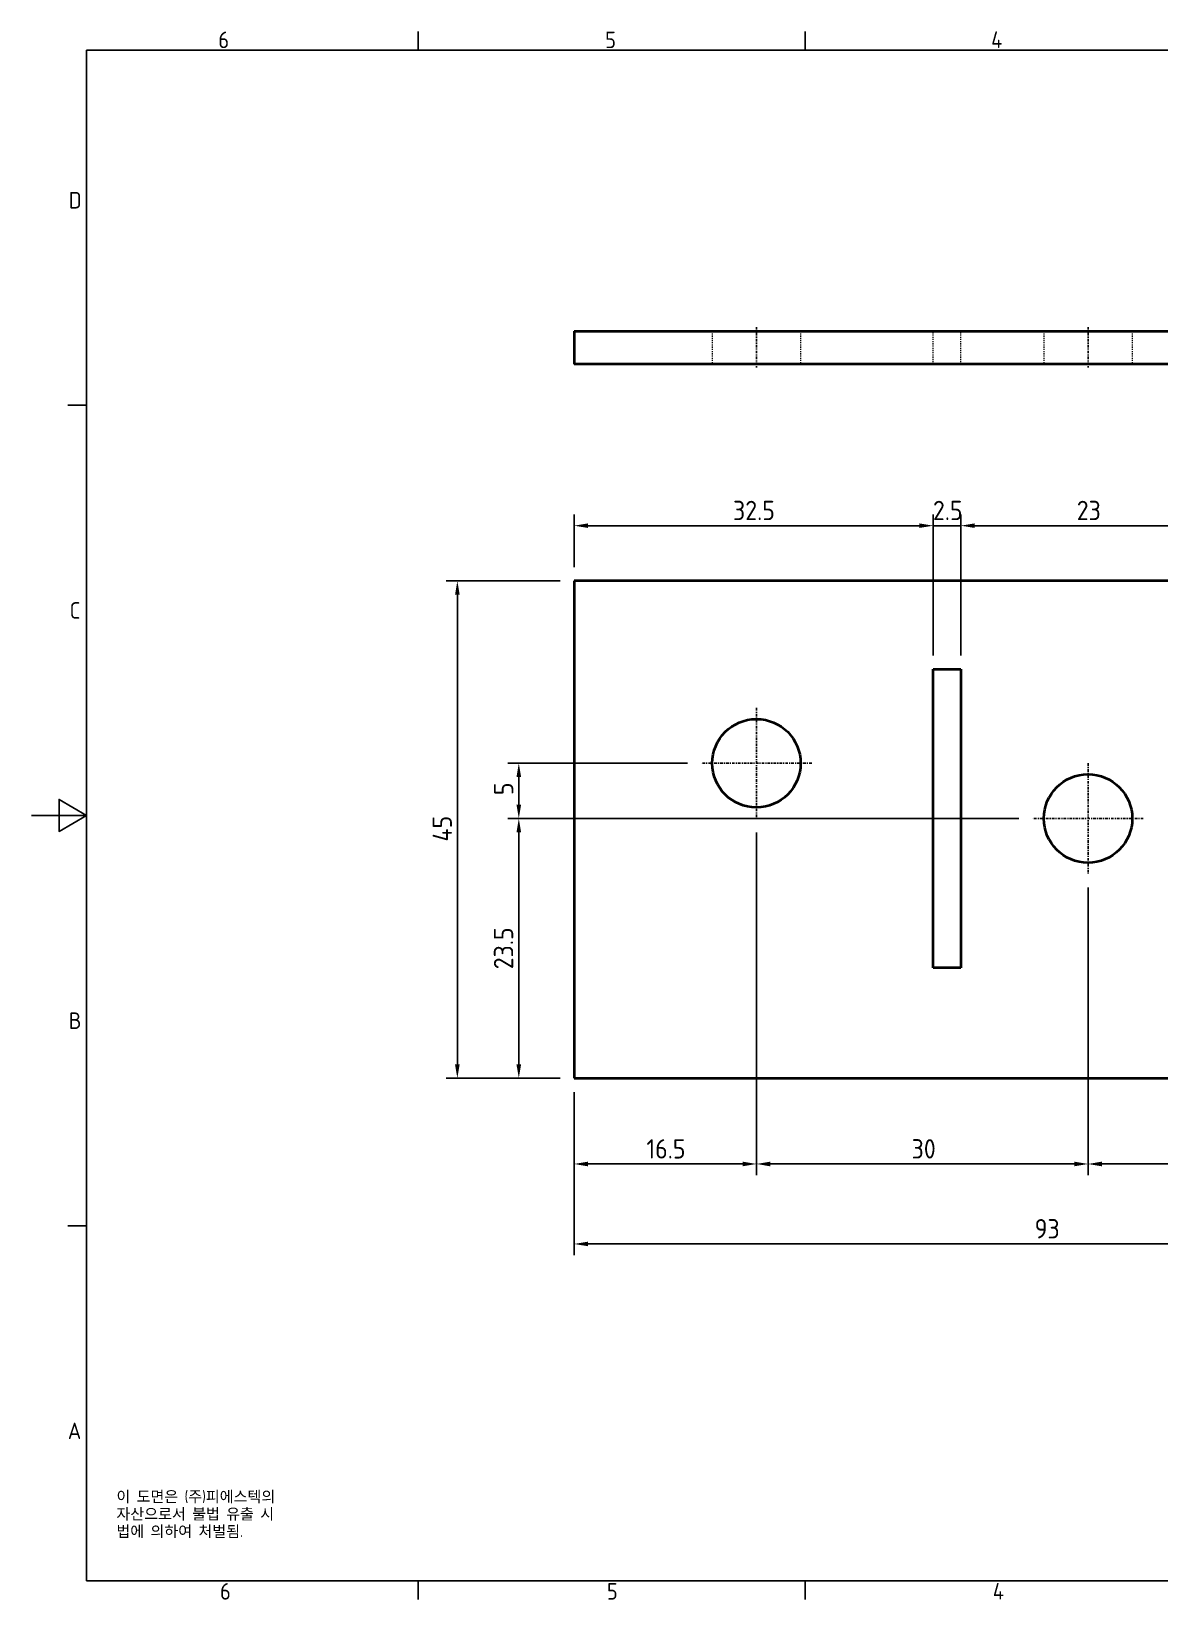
# Model space of a CAD drawing. Header units: millimetres. Extents: x 0 to 210, y 0 to 149.
# Drawn here: x 0 to 102.1, y 3.3 to 145.2 of the extents above; entities that cross this region are included whole.
import ezdxf

# ---------------------------------------------------------------- set-up
doc = ezdxf.new("R2010")
doc.units = ezdxf.units.MM
doc.header["$LTSCALE"] = 0.5
doc.linetypes.add('CHAIN', pattern=[0.7087, 0.4724, -0.0591, 0.1181, -0.0591])
doc.linetypes.add('DASHED', pattern=[0.2067, 0.1654, -0.0413])
doc.layers.get('0').update_dxf_attribs({"color": 3, "lineweight": 25, "true_color": 0x00ff00})
for name, color, linetype, lineweight, true_color in [('가려진 것(ISO)', 2, 'DASHED', 18, 0xffff00), ('가시적인 것(ISO)', 3, 'Continuous', 40, 0x00ff00), ('기호(ISO)', 5, 'Continuous', 25, 0x0000ff), ('중심 표식(ISO)', 1, 'Continuous', 25, 0xff0000), ('중심선(ISO)', 1, 'Continuous', 25, 0xff0000), ('치수(ISO)', 2, 'Continuous', 25, 0xffff00)]:
    doc.layers.add(name, color=color, linetype=linetype, lineweight=lineweight, true_color=true_color)
doc.layers.add('경계(ISO)', color=7, linetype='Continuous', lineweight=25)
doc.styles.add('문자 텍스트_PSTEK_POSCO', font='isocp.shx')
doc.styles.add('치수 텍스트_PSTEK_POSCO', font='isocp.shx')
doc.dimstyles.new('치수_PSTEK_POSCO', dxfattribs={"dimscale": 0.5, "dimtxt": 3.5, "dimasz": 2.5, "dimexe": 2, "dimexo": 2.5, "dimgap": 1, "dimtad": 1, "dimrnd": 1e-08, "dimdsep": 46, "dimtxsty": '치수 텍스트_PSTEK_POSCO', "dimcen": 0.09, "dimdle": 10, "dimclrd": 7, "dimclre": 7, "dimclrt": 2, "dimadec": 1, "dimazin": 2, "dimtfac": 1, "dimtmove": 0, "dimatfit": 3, "dimfxl": 1, "dimtolj": 1, "dimlwd": -1, "dimlwe": -1, "dimarcsym": 0})

# ---------------------------------------------------------------- blocks, each defined once
blk = doc.blocks.new('경계 Default Border')
at = {"layer": '경계(ISO)'}
for p, q in [((70, 287), (70, 290.4)), ((140, 287), (140, 290.4)), ((10, 222.75), (6.6, 222.75)), ((10, 74.25), (6.6, 74.25)), ((70, 10), (70, 6.6)), ((140, 10), (140, 6.6))]:
    blk.add_line(p, q, dxfattribs=at)
at = {"layer": '경계(ISO)', "flags": 128}
for points in [[(10, 10), (10, 287), (410, 287), (410, 10), (10, 10)], [(0, 148.5), (10, 148.5), (5, 151.39), (5, 145.61), (10, 148.5)]]:
    blk.add_lwpolyline(points, dxfattribs=at)
at = {"layer": '경계(ISO)', "color": 2, "true_color": 0xffff00, "char_height": 3, "attachment_point": 7, "style": '문자 텍스트_PSTEK_POSCO'}
for s, insert in [('6', (33.83, 287.37)), ('5', (103.83, 287.37)), ('4', (173.67, 287.4)), ('D', (6.77, 258.35)), ('C', (6.93, 184.1)), ('B', (6.77, 109.85)), ('A', (6.6, 35.62)), ('6', (34.14, 6.57)), ('5', (104.14, 6.57)), ('4', (173.97, 6.6))]:
    blk.add_mtext(s, dxfattribs=dict(at, insert=insert))
blk = doc.blocks.new('*D22')
at = {"layer": 'Defpoints', "color": 0, "transparency": 16777216}
for p in [(65.6, 73.97), (49.1, 50.47), (65.6, 42.71)]:
    blk.add_point(p, dxfattribs=at)
at = {"layer": '치수(ISO)', "color": 7, "transparency": 16777216}
for p, q in [((65.6, 72.72), (65.6, 41.71)), ((49.1, 49.22), (49.1, 41.71)), ((50.35, 42.71), (64.35, 42.71))]:
    blk.add_line(p, q, dxfattribs=at)
for points in [[(50.35, 42.92), (50.35, 42.5), (49.1, 42.71)], [(64.35, 42.92), (64.35, 42.5), (65.6, 42.71)]]:
    blk.add_solid(points, dxfattribs=at)
at = {"layer": '치수(ISO)', "color": 2, "transparency": 16777216, "insert": (55.65, 44.08), "char_height": 1.75, "attachment_point": 4, "style": '치수 텍스트_PSTEK_POSCO'}
blk.add_mtext('\\A1;16.5', dxfattribs=at)
blk = doc.blocks.new('*D23')
at = {"layer": 'Defpoints', "color": 0, "transparency": 16777216}
for p in [(65.6, 73.97), (95.6, 68.97), (95.6, 42.71)]:
    blk.add_point(p, dxfattribs=at)
at = {"layer": '치수(ISO)', "color": 7, "transparency": 16777216}
for p, q in [((65.6, 72.72), (65.6, 41.71)), ((95.6, 67.72), (95.6, 41.71)), ((66.85, 42.71), (94.35, 42.71))]:
    blk.add_line(p, q, dxfattribs=at)
for points in [[(66.85, 42.92), (66.85, 42.5), (65.6, 42.71)], [(94.35, 42.92), (94.35, 42.5), (95.6, 42.71)]]:
    blk.add_solid(points, dxfattribs=at)
at = {"layer": '치수(ISO)', "color": 2, "transparency": 16777216, "insert": (79.64, 44.08), "char_height": 1.75, "attachment_point": 4, "style": '치수 텍스트_PSTEK_POSCO'}
blk.add_mtext('\\A1;30', dxfattribs=at)
blk = doc.blocks.new('*D24')
at = {"layer": 'Defpoints', "color": 0, "transparency": 16777216}
for p in [(125.6, 73.97), (95.6, 68.97), (125.6, 42.71)]:
    blk.add_point(p, dxfattribs=at)
at = {"layer": '치수(ISO)', "color": 7, "transparency": 16777216}
for p, q in [((125.6, 72.72), (125.6, 41.71)), ((95.6, 67.72), (95.6, 41.71)), ((96.85, 42.71), (124.35, 42.71))]:
    blk.add_line(p, q, dxfattribs=at)
for points in [[(96.85, 42.92), (96.85, 42.5), (95.6, 42.71)], [(124.35, 42.92), (124.35, 42.5), (125.6, 42.71)]]:
    blk.add_solid(points, dxfattribs=at)
at = {"layer": '치수(ISO)', "color": 2, "transparency": 16777216, "insert": (109.64, 44.08), "char_height": 1.75, "attachment_point": 4, "style": '치수 텍스트_PSTEK_POSCO'}
blk.add_mtext('\\A1;30', dxfattribs=at)
blk = doc.blocks.new('*D25')
at = {"layer": 'Defpoints', "color": 0, "transparency": 16777216}
for p in [(49.1, 50.47), (142.1, 50.47), (142.1, 35.47)]:
    blk.add_point(p, dxfattribs=at)
at = {"layer": '치수(ISO)', "color": 7, "transparency": 16777216}
for p, q in [((49.1, 49.22), (49.1, 34.47)), ((142.1, 49.22), (142.1, 34.47)), ((50.35, 35.47), (140.85, 35.47))]:
    blk.add_line(p, q, dxfattribs=at)
for points in [[(50.35, 35.68), (50.35, 35.27), (49.1, 35.47)], [(140.85, 35.68), (140.85, 35.27), (142.1, 35.47)]]:
    blk.add_solid(points, dxfattribs=at)
at = {"layer": '치수(ISO)', "color": 2, "transparency": 16777216, "insert": (90.77, 36.85), "char_height": 1.75, "attachment_point": 4, "style": '치수 텍스트_PSTEK_POSCO'}
blk.add_mtext('\\A1;93', dxfattribs=at)
blk = doc.blocks.new('*D26')
at = {"layer": 'Defpoints', "color": 0, "transparency": 16777216}
for p in [(44.1, 73.97), (90.6, 73.97), (49.1, 50.47)]:
    blk.add_point(p, dxfattribs=at)
at = {"layer": '치수(ISO)', "color": 7, "transparency": 16777216}
for p, q in [((89.35, 73.97), (43.1, 73.97)), ((44.1, 51.72), (44.1, 72.72)), ((47.85, 50.47), (43.1, 50.47))]:
    blk.add_line(p, q, dxfattribs=at)
for points in [[(43.89, 72.72), (44.31, 72.72), (44.1, 73.97)], [(43.89, 51.72), (44.31, 51.72), (44.1, 50.47)]]:
    blk.add_solid(points, dxfattribs=at)
at = {"layer": '치수(ISO)', "color": 2, "transparency": 16777216, "insert": (42.72, 60.33), "char_height": 1.75, "attachment_point": 4, "rotation": 90, "style": '치수 텍스트_PSTEK_POSCO'}
blk.add_mtext('\\A1;23.5', dxfattribs=at)
blk = doc.blocks.new('*D27')
at = {"layer": 'Defpoints', "color": 0, "transparency": 16777216}
for p in [(44.1, 78.97), (60.6, 78.97), (90.6, 73.97)]:
    blk.add_point(p, dxfattribs=at)
at = {"layer": '치수(ISO)', "color": 7, "transparency": 16777216}
for p, q in [((59.35, 78.97), (43.1, 78.97)), ((44.1, 75.22), (44.1, 77.72)), ((89.35, 73.97), (43.1, 73.97))]:
    blk.add_line(p, q, dxfattribs=at)
for points in [[(43.89, 77.72), (44.31, 77.72), (44.1, 78.97)], [(43.89, 75.22), (44.31, 75.22), (44.1, 73.97)]]:
    blk.add_solid(points, dxfattribs=at)
at = {"layer": '치수(ISO)', "color": 2, "transparency": 16777216, "insert": (42.73, 76.09), "char_height": 1.75, "attachment_point": 4, "rotation": 90, "style": '치수 텍스트_PSTEK_POSCO'}
blk.add_mtext('\\A1;5', dxfattribs=at)
blk = doc.blocks.new('*D28')
at = {"layer": 'Defpoints', "color": 0, "transparency": 16777216}
for p in [(49.1, 95.47), (38.54, 50.47), (49.1, 50.47)]:
    blk.add_point(p, dxfattribs=at)
at = {"layer": '치수(ISO)', "color": 7, "transparency": 16777216}
for p, q in [((47.85, 95.47), (37.54, 95.47)), ((38.54, 94.22), (38.54, 51.72)), ((47.85, 50.47), (37.54, 50.47))]:
    blk.add_line(p, q, dxfattribs=at)
for points in [[(38.33, 94.22), (38.75, 94.22), (38.54, 95.47)], [(38.33, 51.72), (38.75, 51.72), (38.54, 50.47)]]:
    blk.add_solid(points, dxfattribs=at)
at = {"layer": '치수(ISO)', "color": 2, "transparency": 16777216, "insert": (37.17, 71.89), "char_height": 1.75, "attachment_point": 4, "rotation": 90, "style": '치수 텍스트_PSTEK_POSCO'}
blk.add_mtext('\\A1;45', dxfattribs=at)
blk = doc.blocks.new('*D29')
at = {"layer": 'Defpoints', "color": 0, "transparency": 16777216}
for p in [(81.6, 100.47), (49.1, 95.47), (81.6, 87.47)]:
    blk.add_point(p, dxfattribs=at)
at = {"layer": '치수(ISO)', "color": 7, "transparency": 16777216}
for p, q in [((49.1, 96.72), (49.1, 101.47)), ((81.6, 88.72), (81.6, 101.47)), ((50.35, 100.47), (80.35, 100.47))]:
    blk.add_line(p, q, dxfattribs=at)
for points in [[(50.35, 100.68), (50.35, 100.27), (49.1, 100.47)], [(80.35, 100.68), (80.35, 100.27), (81.6, 100.47)]]:
    blk.add_solid(points, dxfattribs=at)
at = {"layer": '치수(ISO)', "color": 2, "transparency": 16777216, "insert": (63.48, 101.85), "char_height": 1.75, "attachment_point": 4, "style": '치수 텍스트_PSTEK_POSCO'}
blk.add_mtext('\\A1;32.5', dxfattribs=at)
blk = doc.blocks.new('*D30')
at = {"layer": 'Defpoints', "color": 0, "transparency": 16777216}
for p in [(84.1, 100.47), (81.6, 87.47), (84.1, 87.47)]:
    blk.add_point(p, dxfattribs=at)
at = {"layer": '치수(ISO)', "color": 7, "transparency": 16777216}
for p, q in [((81.6, 88.72), (81.6, 101.47)), ((84.1, 88.72), (84.1, 101.47)), ((80.35, 100.47), (79.1, 100.47)), ((81.6, 100.47), (84.1, 100.47)), ((85.35, 100.47), (86.6, 100.47))]:
    blk.add_line(p, q, dxfattribs=at)
for points in [[(80.35, 100.68), (80.35, 100.27), (81.6, 100.47)], [(85.35, 100.68), (85.35, 100.27), (84.1, 100.47)]]:
    blk.add_solid(points, dxfattribs=at)
at = {"layer": '치수(ISO)', "color": 2, "transparency": 16777216, "insert": (81.57, 101.85), "char_height": 1.75, "attachment_point": 4, "style": '치수 텍스트_PSTEK_POSCO'}
blk.add_mtext('\\A1;2.5', dxfattribs=at)
blk = doc.blocks.new('*D31')
at = {"layer": 'Defpoints', "color": 0, "transparency": 16777216}
for p in [(107.1, 100.47), (84.1, 87.47), (107.1, 87.47)]:
    blk.add_point(p, dxfattribs=at)
at = {"layer": '치수(ISO)', "color": 7, "transparency": 16777216}
for p, q in [((84.1, 88.72), (84.1, 101.47)), ((107.1, 88.72), (107.1, 101.47)), ((85.35, 100.47), (105.85, 100.47))]:
    blk.add_line(p, q, dxfattribs=at)
for points in [[(85.35, 100.68), (85.35, 100.27), (84.1, 100.47)], [(105.85, 100.68), (105.85, 100.27), (107.1, 100.47)]]:
    blk.add_solid(points, dxfattribs=at)
at = {"layer": '치수(ISO)', "color": 2, "transparency": 16777216, "insert": (94.58, 101.85), "char_height": 1.75, "attachment_point": 4, "style": '치수 텍스트_PSTEK_POSCO'}
blk.add_mtext('\\A1;23', dxfattribs=at)

msp = doc.modelspace()

# ---------------------------------------------------------------- linework, layer by layer
at = {"layer": '가려진 것(ISO)'}
for p, q in [((61.6, 118.076), (61.6, 115.076)), ((69.6, 118.076), (69.6, 115.076)), ((81.6, 115.076), (81.6, 118.076)), ((84.1, 115.076), (84.1, 118.076)), ((91.6, 118.076), (91.6, 115.076)), ((99.6, 118.076), (99.6, 115.076))]:
    msp.add_line(p, q, dxfattribs=at)
at = {"layer": '가시적인 것(ISO)'}
for p, q in [((49.1, 118.076), (142.1, 118.076)), ((49.1, 118.076), (49.1, 115.076)), ((142.1, 115.076), (49.1, 115.076)), ((49.1, 95.475), (49.1, 50.475)), ((142.1, 95.475), (49.1, 95.475)), ((81.6, 87.475), (84.1, 87.475)), ((81.6, 60.475), (81.6, 87.475)), ((84.1, 87.475), (84.1, 60.475)), ((84.1, 60.475), (81.6, 60.475)), ((49.1, 50.475), (142.1, 50.475))]:
    msp.add_line(p, q, dxfattribs=at)
for centre in [(65.6, 78.975), (95.6, 73.975)]:
    msp.add_circle(centre, 4, dxfattribs=at)
at = {"layer": '중심 표식(ISO)', "linetype": 'CHAIN'}
for p, q in [((65.6, 83.975), (65.6, 73.975)), ((70.6, 78.975), (60.6, 78.975)), ((95.6, 78.975), (95.6, 68.975)), ((100.6, 73.975), (90.6, 73.975))]:
    msp.add_line(p, q, dxfattribs=at)
at = {"layer": '중심선(ISO)', "linetype": 'CHAIN'}
for p, q in [((65.6, 118.451), (65.6, 114.701)), ((95.6, 118.451), (95.6, 114.701))]:
    msp.add_line(p, q, dxfattribs=at)

# ---------------------------------------------------------------- block references
at = {"xscale": 0.5, "yscale": 0.5, "zscale": 0.5}
msp.add_blockref('경계 Default Border', (0, 0), dxfattribs=at)

# ---------------------------------------------------------------- texts
at = {"layer": '기호(ISO)', "color": 7, "insert": (7.697, 13.114), "char_height": 1, "width": 25.62007, "attachment_point": 1, "line_spacing_factor": 0.944221, "style": '문자 텍스트_PSTEK_POSCO'}
msp.add_mtext('{이 도면은 (주)피에스텍의\\P자산으로서 불법 유출 시 \\P법에 의하여 처벌됨.}', dxfattribs=at)

# ---------------------------------------------------------------- dimensions: what is measured, and where the dimension line sits
at = {"layer": '치수(ISO)', "color": 7}
for base, p1, p2, angle, override, picture, middle in [((81.6, 100.475), (49.1, 95.475), (81.6, 87.475), 180, {"dimdec": 2, "dimtp": 0, "dimtm": 0, "dimtdec": 2, "dimtofl": 0, "dimatfit": 1}, '*D29', (65.35, 100.475)), ((84.1, 100.475), (81.6, 87.475), (84.1, 87.475), 180, {"dimdec": 2, "dimtp": 0, "dimtm": 0, "dimtdec": 2, "dimtofl": 1, "dimatfit": 1}, '*D30', (82.85, 100.475)), ((107.1, 100.475), (84.1, 87.475), (107.1, 87.475), 180, {"dimdec": 2, "dimtp": 0, "dimtm": 0, "dimtdec": 2, "dimtofl": 0, "dimatfit": 1}, '*D31', (95.6, 100.475)), ((38.541, 50.475), (49.1, 95.475), (49.1, 50.475), 90, {"dimdec": 2, "dimtp": 0, "dimtm": 0, "dimtdec": 2, "dimtofl": 0, "dimatfit": 1}, '*D28', (38.541, 72.975)), ((44.1, 78.975), (90.6, 73.975), (60.6, 78.975), 90, {"dimdec": 2, "dimtp": 0, "dimtm": 0, "dimtdec": 2, "dimtofl": 0, "dimatfit": 1}, '*D27', (44.1, 76.475)), ((44.1, 73.975), (49.1, 50.475), (90.6, 73.975), 270, {"dimdec": 2, "dimtp": 0, "dimtm": 0, "dimtdec": 2, "dimtofl": 0, "dimatfit": 1}, '*D26', (44.1, 62.225)), ((65.6, 42.707), (49.1, 50.475), (65.6, 73.975), 180, {"dimdec": 2, "dimtp": 0, "dimtm": 0, "dimtdec": 2, "dimtofl": 0, "dimatfit": 1}, '*D22', (57.35, 42.707)), ((95.6, 42.707), (65.6, 73.975), (95.6, 68.975), 180, {"dimdec": 2, "dimtp": 0, "dimtm": 0, "dimtdec": 2, "dimtofl": 0, "dimatfit": 1}, '*D23', (80.6, 42.707)), ((125.6, 42.707), (95.6, 68.975), (125.6, 73.975), 180, {"dimdec": 2, "dimtp": 0, "dimtm": 0, "dimtdec": 2, "dimtofl": 0, "dimatfit": 1}, '*D24', (110.6, 42.707)), ((142.1, 35.475), (49.1, 50.475), (142.1, 50.475), 180, {"dimdec": 2, "dimtp": 0, "dimtm": 0, "dimtdec": 2, "dimtofl": 0, "dimatfit": 1}, '*D25', (91.8, 35.475))]:
    dim = msp.add_linear_dim(base=base, p1=p1, p2=p2, angle=angle, dimstyle='치수_PSTEK_POSCO', override=override, dxfattribs=at)
    dim.commit()
    dim.dimension.update_dxf_attribs({"geometry": picture, "text_midpoint": middle, "dimtype": 160})

doc.saveas('drawing.dxf')
